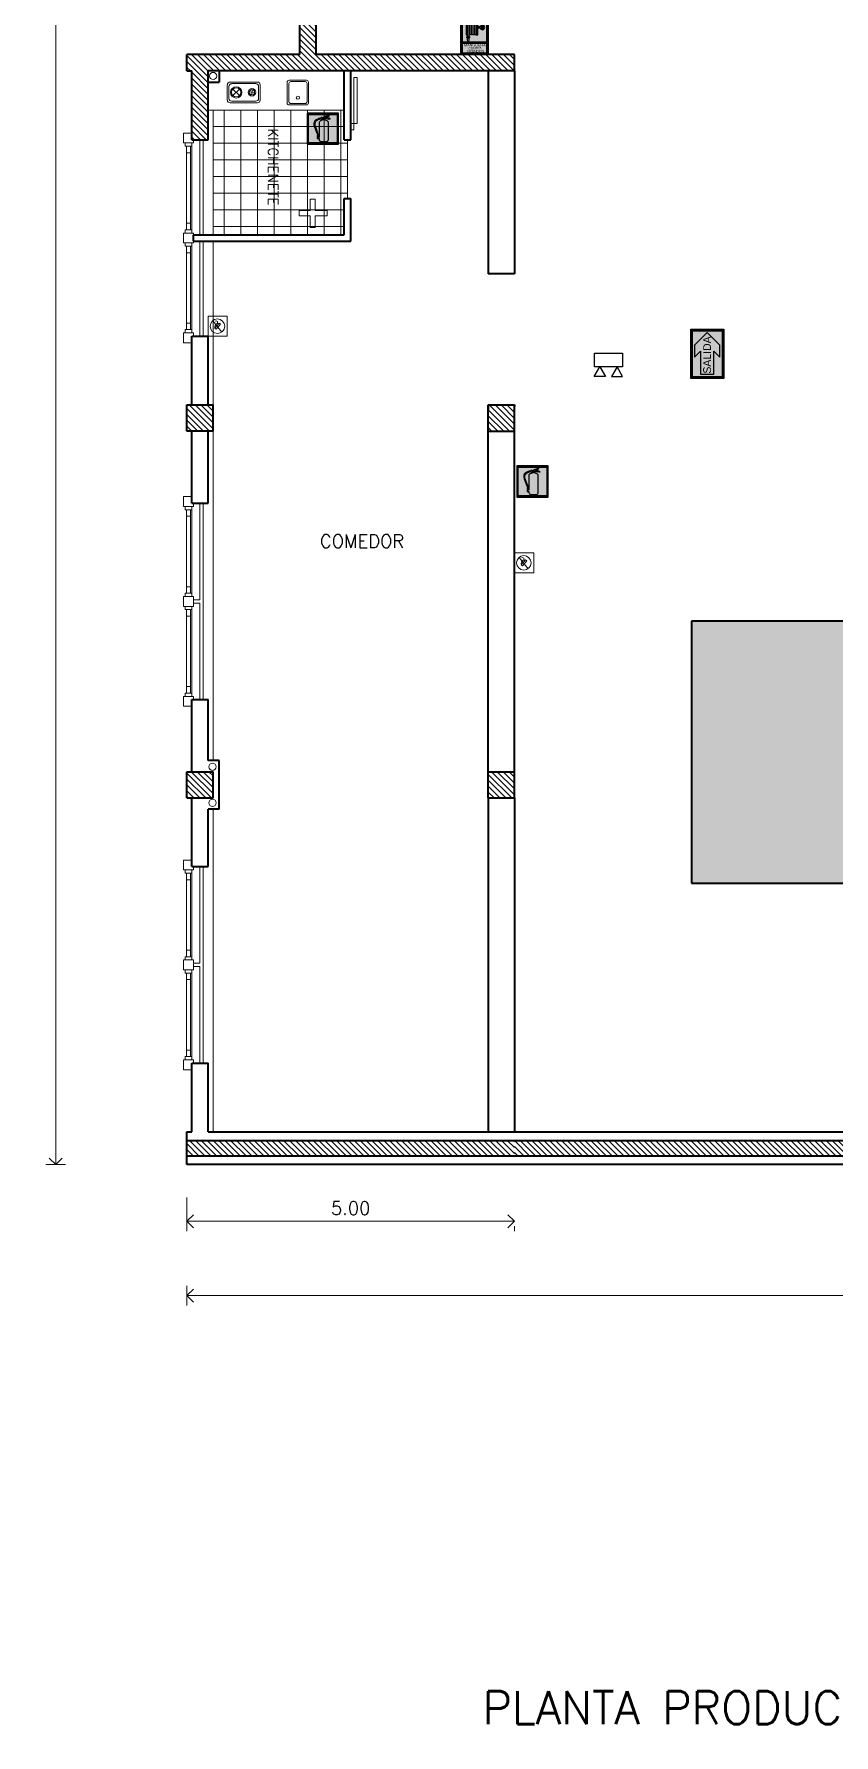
# Model space of a CAD drawing. Extents: x 1009 to 1343, y -172900 to 201.
# Drawn here: x 1088.37 to 1100.57, y 156.1 to 182.07 of the extents above; entities that cross this region are included whole.
import ezdxf

# ---------------------------------------------------------------- set-up
doc = ezdxf.new("R2010")
doc.units = 0
doc.header["$LTSCALE"] = 0.5
doc.linetypes.add('TRAZOS2', pattern=[0.375, 0.25, -0.125])
doc.layers.get('0').update_dxf_attribs({"linetype": 'CONTINUOUS'})
doc.layers.get('Defpoints').update_dxf_attribs({"linetype": 'CONTINUOUS'})
for name, color, linetype, lineweight in [('Acotaciones', 9, 'CONTINUOUS', 9), ('Carpintería', 55, 'CONTINUOUS', 20), ('Detalles 01', 8, 'CONTINUOUS', 9), ('Equipamiento fijo', 31, 'CONTINUOUS', 13), ('Equipamiento movil', 33, 'CONTINUOUS', 9), ('EQUIPO DE EMERGENCIA', 200, 'CONTINUOUS', 30), ('Muros corte', 7, 'CONTINUOUS', 40), ('Punta 015', 64, 'CONTINUOUS', 13), ('Punta 02', 11, 'CONTINUOUS', 20), ('Punta 05', 52, 'CONTINUOUS', 50), ('Sist. contra incendio', 1, 'CONTINUOUS', 18), ('Tratamiento pisos', 251, 'CONTINUOUS', 9), ('Vidrios', 147, 'CONTINUOUS', 13)]:
    doc.layers.add(name, color=color, linetype=linetype, lineweight=lineweight)
for name, color, linetype in [('BRIGADAS', 8, 'TRAZOS2'), ('CIRCUITO DE SALIDA', 8, 'CONTINUOUS'), ('GCI-LUZ DE EMERG.LUZ ESTROBOSCOPICA', 12, 'CONTINUOUS'), ('MARCO_FONDO_NEGRO', 7, 'CONTINUOUS'), ('SEÑAL_FONDO_FIGURAS', 254, 'CONTINUOUS'), ('SEÑAL_FONDO_NEGRO', 7, 'CONTINUOUS'), ('SEÑAL_FONDO_ROJO', 242, 'CONTINUOUS'), ('SEÑAL_FONDO_VERDE', 86, 'CONTINUOUS')]:
    doc.layers.add(name, color=color, linetype=linetype)
doc.styles.add('franklin gothic medium', font='framd.ttf')
doc.styles.add('Texto 1.5 mm', font='simplex.shx', dxfattribs={"height": 0.15})
doc.styles.add('Texto 2 mm', font='simplex.shx', dxfattribs={"height": 0.2})
doc.styles.add('Texto 5 mm', font='simplex.shx', dxfattribs={"height": 0.5})
doc.dimstyles.new('Segunda línea', dxfattribs={"dimscale": 0, "dimtxt": 0.2, "dimasz": 0.2, "dimexe": 0.15, "dimexo": 0.5, "dimgap": 0.1, "dimtad": 1, "dimzin": 4, "dimdsep": 46, "dimtxsty": 'Texto 2 mm', "dimblk": 'OPEN90', "dimcen": 2.5, "dimclrd": 256, "dimclre": 256, "dimclrt": 256, "dimadec": 0, "dimazin": 0, "dimtfac": 1, "dimtmove": 2, "dimatfit": 3, "dimldrblk": 'OPEN90', "dimfxl": 1, "dimtolj": 1, "dimtzin": 0, "dimlwd": -1, "dimlwe": -1, "dimarcsym": 0})
pattern_1 = [(315, (978.49282, 1291.65153), (0.0449012806, 0.0449012806), [])]

# ---------------------------------------------------------------- blocks, each defined once
blk = doc.blocks.new('_Open90')
at = {"color": 0, "linetype": 'ByBlock', "lineweight": -2}
for p, q in [((0, 0), (-1, 0)), ((-0.5, 0.5), (0, 0)), ((0, 0), (-0.5, -0.5))]:
    blk.add_line(p, q, dxfattribs=at)
blk = doc.blocks.new('*D149')
at = {"layer": 'Acotaciones', "transparency": 16777216}
for p, q in [((1088.848, 200.806), (1088.548, 200.806)), ((1088.698, 200.606), (1088.698, 165.006)), ((1088.848, 164.806), (1088.548, 164.806))]:
    blk.add_line(p, q, dxfattribs=at)
at = {"layer": 'Defpoints', "color": 0, "transparency": 16777216}
for p in [(1089.348, 200.806), (1088.698, 164.806), (1089.348, 164.806)]:
    blk.add_point(p, dxfattribs=at)
at = {"layer": 'Acotaciones', "transparency": 16777216, "xscale": 0.2, "yscale": 0.2, "zscale": 0.2}
for p, rotation in [((1088.698, 200.806), 90), ((1088.698, 164.806), 270)]:
    blk.add_blockref('_Open90', p, dxfattribs=dict(at, rotation=rotation))
at = {"layer": 'Acotaciones', "transparency": 16777216, "insert": (1088.498, 182.806), "char_height": 0.2, "attachment_point": 5, "rotation": 90, "style": 'Texto 2 mm'}
blk.add_mtext('\\A1;36.00', dxfattribs=at)
blk = doc.blocks.new('*D150')
at = {"layer": 'Acotaciones', "transparency": 16777216}
for p, q in [((1090.698, 162.956), (1090.698, 162.656)), ((1090.898, 162.806), (1120.973, 162.806)), ((1121.173, 162.728), (1121.173, 162.656))]:
    blk.add_line(p, q, dxfattribs=at)
at = {"layer": 'Defpoints', "color": 0, "transparency": 16777216}
for p in [(1090.698, 163.456), (1121.173, 163.228), (1121.173, 162.806)]:
    blk.add_point(p, dxfattribs=at)
at = {"layer": 'Acotaciones', "transparency": 16777216, "xscale": 0.2, "yscale": 0.2, "zscale": 0.2, "rotation": 180}
blk.add_blockref('_Open90', (1090.698, 162.806), dxfattribs=at)
at = {"layer": 'Acotaciones', "transparency": 16777216, "xscale": 0.2, "yscale": 0.2, "zscale": 0.2}
blk.add_blockref('_Open90', (1121.173, 162.806), dxfattribs=at)
at = {"layer": 'Acotaciones', "transparency": 16777216, "insert": (1105.935, 163.006), "char_height": 0.2, "attachment_point": 5, "style": 'Texto 2 mm'}
blk.add_mtext('\\A1;30.48', dxfattribs=at)
blk = doc.blocks.new('*D152')
at = {"layer": 'Acotaciones', "transparency": 16777216}
for p, q in [((1090.698, 164.306), (1090.698, 163.792)), ((1090.898, 163.942), (1095.498, 163.942)), ((1095.698, 163.864), (1095.698, 163.792))]:
    blk.add_line(p, q, dxfattribs=at)
at = {"layer": 'Defpoints', "color": 0, "transparency": 16777216}
for p in [(1090.698, 164.806), (1095.698, 164.364), (1095.698, 163.942)]:
    blk.add_point(p, dxfattribs=at)
at = {"layer": 'Acotaciones', "transparency": 16777216, "xscale": 0.2, "yscale": 0.2, "zscale": 0.2, "rotation": 180}
blk.add_blockref('_Open90', (1090.698, 163.942), dxfattribs=at)
at = {"layer": 'Acotaciones', "transparency": 16777216, "xscale": 0.2, "yscale": 0.2, "zscale": 0.2}
blk.add_blockref('_Open90', (1095.698, 163.942), dxfattribs=at)
at = {"layer": 'Acotaciones', "transparency": 16777216, "insert": (1093.198, 164.142), "char_height": 0.2, "attachment_point": 5, "style": 'Texto 2 mm'}
blk.add_mtext('\\A1;5.00', dxfattribs=at)
blk = doc.blocks.new('A$C04752EFD')
at = {"layer": 'GCI-LUZ DE EMERG.LUZ ESTROBOSCOPICA', "color": 1}
blk.add_lwpolyline([(-0.177, -0.173), (-0.177, 0), (0.177, 0), (0.177, -0.173)], close=True, dxfattribs=at)
at = {"layer": 'GCI-LUZ DE EMERG.LUZ ESTROBOSCOPICA'}
for points in [[(0.177, -0.173), (-0.177, -0.173), (-0.177, 0), (0.177, 0)], [(-0.109, -0.173), (-0.038, -0.297), (-0.18, -0.297)], [(0.109, -0.173), (0.038, -0.297), (0.18, -0.297)]]:
    blk.add_lwpolyline(points, close=True, dxfattribs=at)
blk = doc.blocks.new('A$C6C4A3897')
at = {"layer": 'SEÑAL_FONDO_FIGURAS'}
h = blk.add_hatch(color=256, dxfattribs=at)
h.paths.add_polyline_path([(2.15, -0.04), (0.04, -0.04), (0.04, -2.14), (2.15, -2.14)])
h.paths.add_polyline_path([(2.09, -2.08), (0.1, -2.08), (0.1, -0.1), (2.09, -0.1)], flags=16)
h.paths.add_polyline_path([(1.49, -1.86, -0.414214), (1.36, -1.99), (0.97, -1.99, -0.414214), (0.84, -1.86), (0.84, -1.79), (0.71, -1.79), (0.71, -1.7), (0.74, -1.7), (0.74, -1.66), (0.71, -1.66), (0.71, -1.58), (0.74, -1.58, 0.083884), (0.69, -1.4), (0.5, -0.9, -0.214308), (0.52, -0.58, -0.167733), (0.74, -0.42, -0.097156), (0.97, -0.35), (0.97, -0.32), (1.06, -0.32), (1.06, -0.35), (1.09, -0.35, -0.303754), (1.17, -0.3, -0.115313), (1.53, -0.18), (1.53, -0.21, 0.177163), (1.27, -0.33, -0.189272), (1.62, -0.41), (1.59, -0.42, 0.309273), (1.56, -0.41), (1.52, -0.42, 0.291679), (1.46, -0.4), (1.42, -0.41, 0.202341), (1.34, -0.39), (1.3, -0.4, 0.390383), (1.25, -0.38, -0.914616), (1.08, -0.4), (1.06, -0.4), (1.06, -0.43), (0.97, -0.43), (0.97, -0.4, 0.074097), (0.78, -0.46, 0.17086), (0.58, -0.63, 0.207162), (0.6, -0.98), (0.76, -1.4, -0.083589), (0.79, -1.58), (0.82, -1.58), (0.82, -1.66), (0.79, -1.66), (0.79, -1.7), (0.84, -1.7), (0.84, -0.63, -0.204768), (1.05, -0.51, 0.117351), (1.08, -0.43, 0.582578), (1.25, -0.43, 0.113638), (1.28, -0.51, -0.204768), (1.49, -0.63)], flags=0)
h.paths.add_polyline_path([(1.18, -0.44), (1.17, -0.36), (1.15, -0.44, -6.735071)], flags=0)
at = {"layer": 'SEÑAL_FONDO_ROJO'}
h = blk.add_hatch(color=256, dxfattribs=at)
h.paths.add_polyline_path([(2.09, -0.1), (0.1, -0.1), (0.1, -2.08), (2.09, -2.08)])
h.paths.add_polyline_path([(1.49, -1.86, -0.414214), (1.36, -1.99), (0.97, -1.99, -0.414214), (0.84, -1.86), (0.84, -1.79), (0.71, -1.79), (0.71, -1.7), (0.74, -1.7), (0.74, -1.66), (0.71, -1.66), (0.71, -1.58), (0.74, -1.58, 0.083884), (0.69, -1.4), (0.5, -0.9, -0.214308), (0.52, -0.58, -0.167733), (0.74, -0.42, -0.097156), (0.97, -0.35), (0.97, -0.32), (1.06, -0.32), (1.06, -0.35), (1.09, -0.35, -0.303754), (1.17, -0.3, -0.115313), (1.53, -0.18), (1.53, -0.21, 0.177163), (1.27, -0.33, -0.189272), (1.62, -0.41), (1.59, -0.42, 0.309273), (1.56, -0.41), (1.52, -0.42, 0.291679), (1.46, -0.4), (1.42, -0.41, 0.202341), (1.34, -0.39), (1.3, -0.4, 0.390383), (1.25, -0.38, -0.914616), (1.08, -0.4), (1.06, -0.4), (1.06, -0.43), (0.97, -0.43), (0.97, -0.4, 0.074097), (0.78, -0.46, 0.17086), (0.58, -0.63, 0.207162), (0.6, -0.98), (0.76, -1.4, -0.083589), (0.79, -1.58), (0.82, -1.58), (0.82, -1.66), (0.79, -1.66), (0.79, -1.7), (0.84, -1.7), (0.84, -0.63, -0.204768), (1.05, -0.51, 0.117351), (1.08, -0.43, 0.582578), (1.25, -0.43, 0.113638), (1.28, -0.51, -0.204768), (1.49, -0.63)], flags=16)
h.paths.add_polyline_path([(1.18, -0.44), (1.17, -0.36), (1.15, -0.44, -6.735071)], flags=0)
at = {"layer": 'MARCO_FONDO_NEGRO'}
for p, q in [((2.19, 0), (0, 0)), ((0, 0), (0, -2.18)), ((2.19, -2.18), (2.19, 0)), ((0, -2.18), (2.19, -2.18))]:
    blk.add_line(p, q, dxfattribs=at)
at = {"layer": 'SEÑAL_FONDO_FIGURAS'}
for points in [[(0.04, -2.14), (2.15, -2.14), (2.15, -0.04), (0.04, -0.04)], [(0.1, -2.08), (0.1, -0.1), (2.09, -0.1), (2.09, -2.08)]]:
    blk.add_lwpolyline(points, close=True, dxfattribs=at)
for points in [[(1.08, -0.43, -0.117351), (1.05, -0.51, 0.204768), (0.84, -0.63), (0.84, -1.7), (0.79, -1.7), (0.79, -1.66), (0.82, -1.66), (0.82, -1.58), (0.79, -1.58, 0.083589), (0.76, -1.4), (0.6, -0.98, -0.207162), (0.58, -0.63, -0.17086), (0.78, -0.46, -0.074097), (0.97, -0.4), (0.97, -0.43), (1.06, -0.43), (1.06, -0.4), (1.08, -0.4, 0.914616), (1.25, -0.38, -0.390383), (1.3, -0.4), (1.34, -0.39, -0.202341), (1.42, -0.41), (1.46, -0.4, -0.291679), (1.52, -0.42), (1.56, -0.41, -0.309273), (1.59, -0.42), (1.62, -0.41, 0.189272), (1.27, -0.33, -0.177163), (1.53, -0.21), (1.53, -0.18, 0.115313), (1.17, -0.3, 0.303754), (1.09, -0.35), (1.06, -0.35), (1.06, -0.32), (0.97, -0.32), (0.97, -0.35, 0.097156), (0.74, -0.42, 0.167733), (0.52, -0.58, 0.214308), (0.5, -0.9), (0.69, -1.4, -0.083884), (0.74, -1.58), (0.71, -1.58), (0.71, -1.66), (0.74, -1.66), (0.74, -1.7), (0.71, -1.7), (0.71, -1.79), (0.84, -1.79), (0.84, -1.86, 0.414214), (0.97, -1.99), (1.36, -1.99, 0.414214), (1.49, -1.86), (1.49, -0.63, 0.204768), (1.28, -0.51, -0.113638), (1.25, -0.43, -0.582578)], [(1.17, -0.36), (1.18, -0.44, 6.735071), (1.15, -0.44)]]:
    blk.add_lwpolyline(points, format="xyb", close=True, dxfattribs=at)
blk = doc.blocks.new('manguera contra incendios')
at = {"layer": 'SEÑAL_FONDO_FIGURAS'}
h = blk.add_hatch(color=7, dxfattribs=at)
h.paths.add_polyline_path([(760.957, 450.268), (759.542, 450.268), (759.542, 448.171), (760.957, 448.171)])
h.paths.add_polyline_path([(760.914, 448.814), (759.586, 448.814), (759.586, 450.225), (760.914, 450.225)], flags=16)
h.paths.add_polyline_path([(760.914, 448.771), (760.914, 448.215), (759.586, 448.215), (759.586, 448.771)], flags=16)
h = blk.add_hatch(color=7, dxfattribs=at)
h.paths.add_polyline_path([(760.563, 449.671), (760.435, 449.671), (760.435, 450.044, 0.776631), (760.322, 450.035, -0.320208), (760.385, 449.986), (760.385, 449.267, -0.215578), (760.357, 449.219, 0.507053), (760.435, 449.252), (760.435, 449.614), (760.562, 449.614, 8.922745)])
h.paths.add_polyline_path([(760.597, 449.623), (760.675, 449.623), (760.675, 449.548, -0.322484)], flags=16)
h.paths.add_polyline_path([(760.597, 449.656, -0.322484), (760.675, 449.731), (760.675, 449.656)], flags=16)
h.paths.add_polyline_path([(760.702, 449.623), (760.779, 449.623, -0.322484), (760.702, 449.548)], flags=16)
h.paths.add_polyline_path([(760.702, 449.656), (760.702, 449.731, -0.322484), (760.779, 449.656)], flags=16)
h.paths.add_polyline_path([(760.36, 449.973, 0.414214), (760.326, 450.008), (760.319, 450.008, 0.414214), (760.284, 449.973), (760.284, 449.265, 0.414214), (760.319, 449.23), (760.326, 449.23, 0.414214), (760.36, 449.265)])
h.paths.add_polyline_path([(760.255, 449.973, 0.414214), (760.22, 450.008), (760.214, 450.008, 0.414214), (760.179, 449.973), (760.179, 449.265, 0.414214), (760.214, 449.23), (760.22, 449.23, 0.414214), (760.255, 449.265)])
h.paths.add_polyline_path([(760.152, 449.973, 0.414214), (760.117, 450.008), (760.111, 450.008, 0.414214), (760.076, 449.973), (760.076, 449.265, 0.414214), (760.111, 449.23), (760.117, 449.23, 0.414214), (760.152, 449.265)])
h.paths.add_polyline_path([(760.045, 449.973, 0.414214), (760.01, 450.008), (760.003, 450.008, 0.414214), (759.969, 449.973), (759.969, 449.265, 0.414214), (760.003, 449.23), (760.01, 449.23, 0.414214), (760.045, 449.265)])
h.paths.add_polyline_path([(759.938, 449.973, 0.414214), (759.903, 450.008), (759.896, 450.008, 0.414214), (759.862, 449.973), (759.862, 449.142), (759.938, 449.142)])
h.paths.add_polyline_path([(759.837, 449.986, -0.320208), (759.9, 450.035, 0.776631), (759.786, 450.044), (759.786, 449.252, 0.342223), (759.837, 449.212)])
h.paths.add_polyline_path([(759.975, 449.093), (759.975, 449.1, 0.414214), (759.94, 449.134), (759.857, 449.134, 0.414214), (759.822, 449.1), (759.822, 449.093, 0.414214), (759.857, 449.058), (759.94, 449.058, 0.414214)])
h.paths.add_polyline_path([(759.938, 449.052), (759.862, 449.052), (759.862, 448.962), (759.886, 448.844), (759.913, 448.844), (759.938, 448.962)])
at = {"layer": 'SEÑAL_FONDO_ROJO'}
h = blk.add_hatch(color=254, dxfattribs=at)
h.paths.add_polyline_path([(760.914, 450.225), (759.586, 450.225), (759.586, 448.814), (760.914, 448.814)])
h.paths.add_polyline_path([(760.435, 450.044), (760.435, 449.671), (760.563, 449.671, -8.922745), (760.562, 449.614), (760.435, 449.614), (760.435, 449.252, -0.507053), (760.357, 449.219, 0.215578), (760.385, 449.267), (760.385, 449.986, 0.320208), (760.322, 450.035, -0.776631)], flags=16)
h.paths.add_polyline_path([(760.36, 449.973), (760.36, 449.265, -0.414214), (760.326, 449.23), (760.319, 449.23, -0.414214), (760.284, 449.265), (760.284, 449.973, -0.414214), (760.319, 450.008), (760.326, 450.008, -0.414214)], flags=16)
h.paths.add_polyline_path([(760.675, 449.731), (760.675, 449.656), (760.597, 449.656, -0.322484)], flags=0)
h.paths.add_polyline_path([(760.702, 449.731, -0.322484), (760.779, 449.656), (760.702, 449.656)], flags=0)
h.paths.add_polyline_path([(760.255, 449.973), (760.255, 449.265, -0.414214), (760.22, 449.23), (760.214, 449.23, -0.414214), (760.179, 449.265), (760.179, 449.973, -0.414214), (760.214, 450.008), (760.22, 450.008, -0.414214)], flags=16)
h.paths.add_polyline_path([(760.675, 449.623), (760.675, 449.548, -0.322484), (760.597, 449.623)], flags=0)
h.paths.add_polyline_path([(760.702, 449.623), (760.779, 449.623, -0.322484), (760.702, 449.548)], flags=0)
h.paths.add_polyline_path([(760.152, 449.973), (760.152, 449.265, -0.414214), (760.117, 449.23), (760.111, 449.23, -0.414214), (760.076, 449.265), (760.076, 449.973, -0.414214), (760.111, 450.008), (760.117, 450.008, -0.414214)], flags=16)
h.paths.add_polyline_path([(760.045, 449.973), (760.045, 449.265, -0.414214), (760.01, 449.23), (760.003, 449.23, -0.414214), (759.969, 449.265), (759.969, 449.973, -0.414214), (760.003, 450.008), (760.01, 450.008, -0.414214)], flags=16)
h.paths.add_polyline_path([(759.938, 449.973), (759.938, 449.142), (759.862, 449.142), (759.862, 449.973, -0.414214), (759.896, 450.008), (759.903, 450.008, -0.414214)], flags=16)
h.paths.add_polyline_path([(759.9, 450.035, 0.320208), (759.837, 449.986), (759.837, 449.212, -0.342223), (759.786, 449.252), (759.786, 450.044, -0.776631)], flags=16)
h.paths.add_polyline_path([(759.975, 449.1), (759.975, 449.093, -0.414214), (759.94, 449.058), (759.857, 449.058, -0.414214), (759.822, 449.093), (759.822, 449.1, -0.414214), (759.857, 449.134), (759.94, 449.134, -0.414214)], flags=16)
h.paths.add_polyline_path([(759.938, 449.052), (759.938, 448.962), (759.913, 448.844), (759.886, 448.844), (759.862, 448.962), (759.862, 449.052)], flags=16)
blk.add_hatch(color=254, dxfattribs=at).paths.add_polyline_path([(760.914, 448.771), (759.586, 448.771), (759.586, 448.215), (760.914, 448.215)])
at = {"layer": 'MARCO_FONDO_NEGRO', "color": 7}
blk.add_lwpolyline([(759.499, 448.128), (759.499, 450.312), (761.001, 450.312), (761.001, 448.128)], close=True, dxfattribs=at)
at = {"layer": 'SEÑAL_FONDO_FIGURAS', "color": 7}
blk.add_line((759.896, 450.008), (759.903, 450.008), dxfattribs=at)
for points in [[(759.542, 448.171), (760.957, 448.171), (760.957, 450.268), (759.542, 450.268)], [(759.586, 448.814), (759.586, 450.225), (760.914, 450.225), (760.914, 448.814)], [(759.586, 448.814), (759.586, 450.225), (760.914, 450.225), (760.914, 448.814)], [(759.938, 449.052), (759.938, 448.962), (759.913, 448.844), (759.886, 448.844), (759.862, 448.962), (759.862, 449.052)], [(759.586, 448.771), (760.914, 448.771), (760.914, 448.215), (759.586, 448.215)], [(759.586, 448.771), (760.914, 448.771), (760.914, 448.215), (759.586, 448.215)]]:
    blk.add_lwpolyline(points, close=True, dxfattribs=at)
for points in [[(759.837, 449.986, -0.320208), (759.9, 450.035, 0.776631), (759.786, 450.044), (759.786, 449.252, 0.342223), (759.837, 449.212)], [(760.003, 450.008), (760.01, 450.008, -0.414214), (760.045, 449.973), (760.045, 449.265, -0.414214), (760.01, 449.23), (760.003, 449.23, -0.414214), (759.969, 449.265), (759.969, 449.973, -0.414214)], [(760.111, 450.008), (760.117, 450.008, -0.414214), (760.152, 449.973), (760.152, 449.265, -0.414214), (760.117, 449.23), (760.111, 449.23, -0.414214), (760.076, 449.265), (760.076, 449.973, -0.414214)], [(760.214, 450.008), (760.22, 450.008, -0.414214), (760.255, 449.973), (760.255, 449.265, -0.414214), (760.22, 449.23), (760.214, 449.23, -0.414214), (760.179, 449.265), (760.179, 449.973, -0.414214)], [(760.319, 450.008), (760.326, 450.008, -0.414214), (760.36, 449.973), (760.36, 449.265, -0.414214), (760.326, 449.23), (760.319, 449.23, -0.414214), (760.284, 449.265), (760.284, 449.973, -0.414214)], [(759.975, 449.1), (759.975, 449.093, -0.414214), (759.94, 449.058), (759.857, 449.058, -0.414214), (759.822, 449.093), (759.822, 449.1, -0.414214), (759.857, 449.134), (759.94, 449.134, -0.414214)], [(760.675, 449.731, 0.322484), (760.597, 449.656), (760.675, 449.656)], [(760.597, 449.623), (760.675, 449.623), (760.675, 449.548, -0.322484)], [(760.702, 449.656), (760.779, 449.656, 0.322484), (760.702, 449.731)], [(760.702, 449.623), (760.779, 449.623, -0.322484), (760.702, 449.548)]]:
    blk.add_lwpolyline(points, format="xyb", close=True, dxfattribs=at)
for points in [[(759.903, 450.008, -0.414214), (759.938, 449.973), (759.938, 449.142), (759.862, 449.142), (759.862, 449.973)], [(760.562, 449.614, 8.922745), (760.563, 449.671), (760.435, 449.671), (760.435, 450.044, 0.776631), (760.322, 450.035, -0.320208), (760.385, 449.986), (760.385, 449.267, -0.215578), (760.357, 449.219, 0.507053), (760.435, 449.252), (760.435, 449.614), (760.563, 449.614)]]:
    blk.add_lwpolyline(points, format="xyb", dxfattribs=at)
blk.add_arc((759.896, 449.973), 0.0346, 90, 180, dxfattribs=at)
at = {"layer": 'SEÑAL_FONDO_FIGURAS', "color": 7, "style": 'franklin gothic medium'}
for s, height, p in [('MANGUERA', 0.1501, (759.673, 448.582)), ('INCENDIOS', 0.1258, (759.819, 448.258)), ('CONTRA', 0.1258, (759.918, 448.417))]:
    blk.add_text(s, height=height, dxfattribs=at).set_placement(p)
blk = doc.blocks.new('A$C4F586106')
at = {"layer": 'SEÑAL_FONDO_FIGURAS'}
h = blk.add_hatch(color=256, dxfattribs=at)
h.paths.add_polyline_path([(1.092, 0.238), (0.029, 0.238), (0.029, 1.85), (1.092, 1.85)])
h.paths.add_polyline_path([(1.063, 1.821), (0.058, 1.821), (0.058, 0.267), (1.063, 0.267)], flags=16)
h.paths.add_polyline_path([(0.807, 1.55), (0.807, 0.438), (0.287, 0.438), (0.287, 1.55)], flags=8)
blk.add_hatch(color=256, dxfattribs=at).paths.add_polyline_path([(0.553, 1.768), (0.126, 1.339), (0.126, 0.925), (0.327, 1.132), (0.327, 0.349), (0.553, 0.349), (0.778, 0.349), (0.778, 1.132), (0.979, 0.925), (0.979, 1.339)])
at = {"layer": 'SEÑAL_FONDO_VERDE'}
h = blk.add_hatch(color=256, dxfattribs=at)
h.paths.add_polyline_path([(0.058, 0.267), (0.058, 1.821), (1.063, 1.821), (1.063, 0.267)])
h.paths.add_polyline_path([(0.327, 0.349), (0.553, 0.349), (0.778, 0.349), (0.778, 1.132), (0.979, 0.925), (0.979, 1.339), (0.553, 1.768), (0.126, 1.339), (0.126, 0.925), (0.327, 1.132)], flags=16)
at = {"layer": 'MARCO_FONDO_NEGRO'}
blk.add_lwpolyline([(1.121, 1.879), (1.121, 0.209), (0, 0.209), (0, 1.879)], close=True, dxfattribs=at)
at = {"layer": 'SEÑAL_FONDO_FIGURAS'}
blk.add_lwpolyline([(1.092, 1.85), (0.029, 1.85), (0.029, 0.238), (1.092, 0.238)], close=True, dxfattribs=at)
at = {"layer": 'SEÑAL_FONDO_NEGRO'}
blk.add_lwpolyline([(1.063, 1.821), (1.063, 0.267), (0.058, 0.267), (0.058, 1.821)], close=True, dxfattribs=at)
at = {"layer": 'SEÑAL_FONDO_VERDE'}
for points in [[(1.063, 1.821), (1.063, 0.267), (0.058, 0.267), (0.058, 1.821)], [(0.553, 0.349), (0.778, 0.349), (0.778, 1.132), (0.979, 0.925), (0.979, 1.339), (0.553, 1.768), (0.126, 1.339), (0.126, 0.925), (0.327, 1.132), (0.327, 0.349)], [(0.553, 0.349), (0.778, 0.349), (0.778, 1.132), (0.979, 0.925), (0.979, 1.339), (0.553, 1.768), (0.126, 1.339), (0.126, 0.925), (0.327, 1.132), (0.327, 0.349)]]:
    blk.add_lwpolyline(points, close=True, dxfattribs=at)
at = {"layer": 'SEÑAL_FONDO_VERDE', "style": 'franklin gothic medium'}
blk.add_text('SALIDA', height=0.2658, rotation=90, dxfattribs=at).set_placement((0.681, 0.372))

msp = doc.modelspace()

# ---------------------------------------------------------------- hatches: boundary and pattern name
at = {"layer": 'Detalles 01'}
h = msp.add_hatch(dxfattribs=at)
h.set_pattern_fill('ANSI31,_O', color=256, scale=0.02, angle=-90)
h.set_pattern_definition(pattern_1)
h.paths.add_polyline_path([(1092.673, 182.623), (1092.423, 182.623), (1092.423, 181.756), (1090.698, 181.756), (1090.698, 181.506), (1090.773, 181.506), (1090.773, 180.456), (1091.023, 180.456), (1091.023, 181.506), (1095.698, 181.506), (1095.698, 181.756), (1092.673, 181.756)])
h = msp.add_hatch(dxfattribs=at)
h.set_pattern_fill('ANSI31', color=256, scale=0.02, angle=-90, style=0)
h.set_pattern_definition(pattern_1)
h.paths.add_polyline_path([(1090.698, 176.006), (1091.098, 176.006), (1091.098, 176.406), (1090.698, 176.406)])
h = msp.add_hatch(dxfattribs=at)
h.set_pattern_fill('ANSI31', color=256, scale=0.02, angle=-90, style=0)
h.set_pattern_definition(pattern_1)
h.paths.add_polyline_path([(1095.698, 176.406), (1095.298, 176.406), (1095.298, 176.006), (1095.698, 176.006)])
h = msp.add_hatch(dxfattribs=at)
h.set_pattern_fill('ANSI31', color=256, scale=0.02, angle=-90, style=0)
h.set_pattern_definition(pattern_1)
h.paths.add_polyline_path([(1090.698, 170.806), (1090.698, 170.406), (1091.098, 170.406), (1091.098, 170.806)])
h = msp.add_hatch(dxfattribs=at)
h.set_pattern_fill('ANSI31', color=256, scale=0.02, angle=-90, style=0)
h.set_pattern_definition(pattern_1)
h.paths.add_polyline_path([(1095.698, 170.806), (1095.298, 170.806), (1095.298, 170.406), (1095.698, 170.406)])
h = msp.add_hatch(dxfattribs=at)
h.set_pattern_fill('ANSI31', color=256, scale=0.02, angle=-90, style=0)
h.set_pattern_definition(pattern_1)
h.paths.add_polyline_path([(1095.698, 164.936), (1095.698, 165.176), (1090.698, 165.176), (1090.698, 164.936)])
h = msp.add_hatch(dxfattribs=at)
h.set_pattern_fill('ANSI31', color=256, scale=0.02, angle=-90, style=0)
h.set_pattern_definition([(315, (972.49282, 1291.65153), (0.0449012806, 0.0449012806), [])])
h.paths.add_polyline_path([(1095.698, 165.176), (1095.698, 164.936), (1116.173, 164.936), (1116.173, 165.176)])
at = {"layer": 'Tratamiento pisos'}
h = msp.add_hatch(dxfattribs=at)
h.set_pattern_fill('NET,_I', color=256, scale=0.08, angle=-180, style=2)
h.set_pattern_definition([(180, (978.49282, 1291.65153), (-9e-17, -0.254), []), (270, (978.49282, 1291.65153), (0.254, -1e-16), [])])
h.paths.add_polyline_path([(1093.148, 180.456), (1093.098, 180.456), (1093.098, 180.906), (1091.098, 180.906), (1091.098, 179.031), (1091.098, 179.006), (1093.098, 179.006), (1093.098, 179.556), (1093.148, 179.556)])
at = {"layer": 'Vidrios'}
h = msp.add_hatch(color=252, dxfattribs=at)
h.dxf.hatch_style = 1
h.paths.add_polyline_path([(1098.401, 173.103), (1098.401, 169.103), (1113.401, 169.103), (1113.401, 173.103)])
h.paths.add_polyline_path([(1110.901, 177.942), (1110.901, 181.942), (1100.901, 181.942), (1100.901, 177.942)])

# ---------------------------------------------------------------- linework, layer by layer
at = {"layer": 'Carpintería'}
for p, q in [((1093.248, 180.706), (1093.248, 181.406)), ((1093.248, 181.406), (1093.298, 181.406)), ((1093.298, 181.406), (1093.298, 180.706)), ((1090.648, 180.406), (1090.648, 180.556)), ((1090.648, 180.556), (1090.773, 180.556)), ((1093.248, 180.706), (1093.198, 180.706)), ((1093.248, 180.606), (1093.198, 180.606)), ((1093.248, 180.606), (1093.248, 180.706)), ((1093.298, 180.706), (1093.248, 180.706)), ((1090.648, 180.406), (1090.798, 180.406)), ((1090.673, 180.406), (1090.673, 180.356)), ((1090.673, 180.356), (1090.773, 180.356)), ((1090.693, 180.356), (1090.693, 179.081)), ((1090.693, 180.256), (1090.753, 180.256)), ((1090.753, 180.356), (1090.753, 179.081)), ((1090.773, 180.356), (1090.773, 180.406)), ((1090.798, 180.406), (1090.798, 180.456)), ((1090.648, 178.881), (1090.648, 179.031)), ((1090.648, 179.031), (1090.798, 179.031)), ((1090.673, 179.031), (1090.673, 179.081)), ((1090.773, 179.081), (1090.673, 179.081)), ((1090.693, 179.181), (1090.753, 179.181)), ((1090.773, 179.081), (1090.773, 179.031)), ((1090.798, 179.031), (1090.798, 179.006)), ((1090.648, 178.881), (1090.798, 178.881)), ((1090.673, 178.881), (1090.673, 178.831)), ((1090.673, 178.831), (1090.773, 178.831)), ((1090.693, 178.831), (1090.693, 177.556)), ((1090.693, 178.731), (1090.753, 178.731)), ((1090.753, 178.831), (1090.753, 177.556)), ((1090.773, 178.831), (1090.773, 178.881)), ((1090.798, 178.881), (1090.798, 178.906)), ((1090.693, 177.656), (1090.753, 177.656)), ((1090.648, 177.506), (1090.798, 177.506)), ((1090.648, 177.506), (1090.648, 177.356)), ((1090.673, 177.556), (1090.773, 177.556)), ((1090.673, 177.506), (1090.673, 177.556)), ((1090.773, 177.556), (1090.773, 177.506)), ((1090.798, 177.506), (1090.798, 177.456)), ((1090.648, 177.356), (1090.773, 177.356)), ((1090.648, 174.856), (1090.648, 175.006)), ((1090.648, 175.006), (1090.773, 175.006)), ((1090.648, 174.856), (1090.798, 174.856)), ((1090.673, 174.856), (1090.673, 174.806)), ((1090.673, 174.806), (1090.773, 174.806)), ((1090.693, 174.806), (1090.693, 173.531)), ((1090.753, 174.806), (1090.753, 173.531)), ((1090.773, 174.806), (1090.773, 174.856)), ((1090.798, 174.856), (1090.798, 174.906)), ((1090.693, 174.706), (1090.753, 174.706)), ((1090.673, 173.481), (1090.673, 173.531)), ((1090.773, 173.531), (1090.673, 173.531)), ((1090.693, 173.631), (1090.753, 173.631)), ((1090.773, 173.531), (1090.773, 173.481)), ((1090.648, 173.331), (1090.648, 173.481)), ((1090.648, 173.481), (1090.798, 173.481)), ((1090.648, 173.331), (1090.798, 173.331)), ((1090.673, 173.331), (1090.673, 173.281)), ((1090.673, 173.281), (1090.773, 173.281)), ((1090.693, 173.281), (1090.693, 172.006)), ((1090.753, 173.281), (1090.753, 172.006)), ((1090.773, 173.281), (1090.773, 173.331)), ((1090.798, 173.331), (1090.798, 173.481)), ((1090.693, 173.181), (1090.753, 173.181)), ((1090.648, 171.956), (1090.798, 171.956)), ((1090.648, 171.956), (1090.648, 171.806)), ((1090.673, 172.006), (1090.773, 172.006)), ((1090.673, 171.956), (1090.673, 172.006)), ((1090.693, 172.106), (1090.753, 172.106)), ((1090.773, 172.006), (1090.773, 171.956)), ((1090.798, 171.956), (1090.798, 171.906)), ((1090.648, 171.806), (1090.773, 171.806)), ((1090.648, 169.306), (1090.648, 169.456)), ((1090.648, 169.456), (1090.773, 169.456)), ((1090.798, 169.306), (1090.798, 169.356)), ((1090.648, 169.306), (1090.798, 169.306)), ((1090.673, 169.306), (1090.673, 169.256)), ((1090.673, 169.256), (1090.773, 169.256)), ((1090.693, 169.256), (1090.693, 167.981)), ((1090.693, 169.156), (1090.753, 169.156)), ((1090.753, 169.256), (1090.753, 167.981)), ((1090.773, 169.256), (1090.773, 169.306)), ((1090.693, 168.081), (1090.753, 168.081)), ((1090.648, 167.781), (1090.648, 167.931)), ((1090.648, 167.931), (1090.798, 167.931)), ((1090.673, 167.931), (1090.673, 167.981)), ((1090.773, 167.981), (1090.673, 167.981)), ((1090.773, 167.981), (1090.773, 167.931)), ((1090.798, 167.781), (1090.798, 167.931)), ((1090.648, 167.781), (1090.798, 167.781)), ((1090.673, 167.781), (1090.673, 167.731)), ((1090.673, 167.731), (1090.773, 167.731)), ((1090.693, 167.731), (1090.693, 166.456)), ((1090.693, 167.631), (1090.753, 167.631)), ((1090.753, 167.731), (1090.753, 166.456)), ((1090.773, 167.731), (1090.773, 167.781)), ((1090.693, 166.556), (1090.753, 166.556)), ((1090.648, 166.406), (1090.798, 166.406)), ((1090.648, 166.406), (1090.648, 166.256)), ((1090.648, 166.256), (1090.773, 166.256)), ((1090.673, 166.456), (1090.773, 166.456)), ((1090.673, 166.406), (1090.673, 166.456)), ((1090.773, 166.456), (1090.773, 166.406)), ((1090.798, 166.406), (1090.798, 166.356))]:
    msp.add_line(p, q, dxfattribs=at)
at = {"layer": 'Detalles 01'}
for p, q in [((1090.773, 179.081), (1090.773, 180.356)), ((1090.898, 179.006), (1090.898, 180.456)), ((1090.948, 179.006), (1090.948, 180.456)), ((1090.773, 177.556), (1090.773, 178.831)), ((1090.898, 177.456), (1090.898, 178.906)), ((1090.948, 177.456), (1090.948, 178.906)), ((1090.773, 173.531), (1090.773, 174.806)), ((1090.898, 173.431), (1090.898, 174.906)), ((1090.948, 171.906), (1090.948, 174.906)), ((1090.773, 172.006), (1090.773, 173.281)), ((1090.798, 173.431), (1090.898, 173.431)), ((1090.798, 173.381), (1090.898, 173.381)), ((1090.898, 171.906), (1090.898, 173.381)), ((1090.898, 167.881), (1090.898, 169.356)), ((1090.948, 166.356), (1090.948, 169.356)), ((1090.773, 167.981), (1090.773, 169.256)), ((1090.798, 167.881), (1090.898, 167.881)), ((1090.798, 167.831), (1090.898, 167.831)), ((1090.898, 166.356), (1090.898, 167.831)), ((1090.773, 166.456), (1090.773, 167.731))]:
    msp.add_line(p, q, dxfattribs=at)
for centre in [(1091.099, 181.43), (1091.09, 170.881), (1091.09, 170.33)]:
    msp.add_circle(centre, 0.055, dxfattribs=at)
at = {"layer": 'Equipamiento fijo'}
msp.add_line((1091.023, 180.906), (1093.098, 180.906), dxfattribs=at)
at = {"layer": 'Equipamiento movil'}
for p, q in [((1091.316, 181.295), (1091.316, 181.061)), ((1091.776, 181.337), (1091.358, 181.337)), ((1091.751, 181.312), (1091.383, 181.312)), ((1091.818, 181.061), (1091.818, 181.295)), ((1092.229, 181.335), (1092.229, 181.017)), ((1092.255, 181.038), (1092.255, 181.314)), ((1092.524, 181.365), (1092.259, 181.365)), ((1092.285, 181.344), (1092.503, 181.344)), ((1092.533, 181.314), (1092.533, 181.038)), ((1092.554, 181.017), (1092.554, 181.335)), ((1091.341, 181.27), (1091.341, 181.086)), ((1091.383, 181.044), (1091.567, 181.044)), ((1091.402, 181.229), (1091.501, 181.129)), ((1091.402, 181.129), (1091.502, 181.228)), ((1091.567, 181.044), (1091.751, 181.044)), ((1091.733, 181.175), (1091.652, 181.186)), ((1091.687, 181.14), (1091.698, 181.221)), ((1091.793, 181.086), (1091.793, 181.27)), ((1091.358, 181.019), (1091.567, 181.019)), ((1091.567, 181.019), (1091.776, 181.019)), ((1092.259, 180.987), (1092.524, 180.987)), ((1092.503, 181.008), (1092.285, 181.008))]:
    msp.add_line(p, q, dxfattribs=at)
for centre, radius in [((1091.452, 181.179), 0.0871), ((1091.452, 181.179), 0.0703), ((1091.692, 181.18), 0.0577), ((1091.692, 181.18), 0.041), ((1092.394, 181.098), 0.0252)]:
    msp.add_circle(centre, radius, dxfattribs=at)
for centre, radius, start, end in [((1091.358, 181.295), 0.0418, 90, 180), ((1091.383, 181.27), 0.0418, 90, 180), ((1091.751, 181.27), 0.0418, 0, 90), ((1091.776, 181.295), 0.0418, 0, 90), ((1092.259, 181.335), 0.03, 90, 180), ((1092.285, 181.314), 0.03, 90, 180), ((1092.503, 181.314), 0.03, 360, 90), ((1092.524, 181.335), 0.03, 360, 90), ((1091.358, 181.061), 0.0418, 180, 270), ((1091.383, 181.086), 0.0418, 180, 270), ((1091.751, 181.086), 0.0418, 270, 0), ((1091.776, 181.061), 0.0418, 270, 0), ((1092.285, 181.038), 0.03, 180, 270), ((1092.503, 181.038), 0.03, 270, 0), ((1092.259, 181.017), 0.03, 180, 270), ((1092.524, 181.017), 0.03, 270, 0)]:
    msp.add_arc(centre, radius, start, end, dxfattribs=at)
at = {"layer": 'Muros corte'}
for p, q in [((1092.423, 181.756), (1092.423, 182.623)), ((1092.673, 181.756), (1092.673, 182.623)), ((1090.698, 181.506), (1090.698, 181.756)), ((1092.423, 181.756), (1090.698, 181.756)), ((1095.698, 181.756), (1092.673, 181.756)), ((1095.698, 181.506), (1095.698, 181.756)), ((1090.698, 181.506), (1090.773, 181.506)), ((1090.773, 180.456), (1090.773, 181.506)), ((1091.023, 180.456), (1091.023, 181.506)), ((1095.698, 181.506), (1091.023, 181.506)), ((1091.023, 181.336), (1091.193, 181.336)), ((1091.193, 181.506), (1091.193, 181.336)), ((1093.098, 180.456), (1093.098, 181.506)), ((1093.198, 180.456), (1093.198, 181.506)), ((1095.298, 181.506), (1095.298, 178.406)), ((1095.698, 181.506), (1095.698, 178.406)), ((1090.773, 180.456), (1091.023, 180.456)), ((1093.098, 180.456), (1093.198, 180.456)), ((1093.098, 179.556), (1093.198, 179.556)), ((1093.098, 179.006), (1093.098, 179.556)), ((1093.198, 178.906), (1093.198, 179.556)), ((1090.798, 178.906), (1090.798, 179.006)), ((1090.798, 179.006), (1093.098, 179.006)), ((1090.798, 178.906), (1093.198, 178.906)), ((1095.698, 178.406), (1095.298, 178.406)), ((1090.773, 176.406), (1090.773, 177.456)), ((1090.773, 177.456), (1091.023, 177.456)), ((1091.023, 176.406), (1091.023, 177.456)), ((1090.698, 176.006), (1090.698, 176.406)), ((1090.698, 176.406), (1091.098, 176.406)), ((1091.098, 176.006), (1091.098, 176.406)), ((1095.298, 176.006), (1095.298, 176.406)), ((1095.298, 176.406), (1095.698, 176.406)), ((1095.298, 176.406), (1095.298, 176.332)), ((1095.698, 176.006), (1095.698, 176.406)), ((1095.698, 176.406), (1095.698, 176.381)), ((1091.098, 176.006), (1090.698, 176.006)), ((1090.773, 174.906), (1090.773, 176.006)), ((1091.023, 174.906), (1091.023, 176.006)), ((1095.298, 176.006), (1095.698, 176.006)), ((1095.298, 170.806), (1095.298, 176.006)), ((1095.698, 170.806), (1095.698, 176.006)), ((1090.773, 174.906), (1091.023, 174.906)), ((1113.401, 173.103), (1098.401, 173.103)), ((1098.401, 173.103), (1098.401, 169.103)), ((1090.773, 170.806), (1090.773, 171.906)), ((1090.773, 171.906), (1091.023, 171.906)), ((1091.023, 170.976), (1091.023, 171.906)), ((1091.193, 170.976), (1091.023, 170.976)), ((1091.193, 170.236), (1091.193, 170.976)), ((1090.698, 170.406), (1090.698, 170.806)), ((1090.698, 170.806), (1091.098, 170.806)), ((1091.098, 170.406), (1091.098, 170.806)), ((1095.298, 170.406), (1095.298, 170.806)), ((1095.298, 170.806), (1095.698, 170.806)), ((1095.698, 170.406), (1095.698, 170.806)), ((1090.698, 170.406), (1091.098, 170.406)), ((1090.773, 169.356), (1090.773, 170.406)), ((1095.298, 170.406), (1095.698, 170.406)), ((1095.298, 170.406), (1095.298, 165.306)), ((1095.698, 170.406), (1095.698, 165.306)), ((1091.023, 169.356), (1091.023, 170.236)), ((1091.193, 170.236), (1091.023, 170.236)), ((1090.773, 169.356), (1091.023, 169.356)), ((1098.401, 169.103), (1113.401, 169.103)), ((1090.773, 165.306), (1090.773, 166.356)), ((1090.773, 166.356), (1091.023, 166.356)), ((1091.023, 165.306), (1091.023, 166.356)), ((1090.698, 164.806), (1090.698, 165.306)), ((1090.698, 165.306), (1090.773, 165.306)), ((1091.023, 165.306), (1116.173, 165.306)), ((1090.698, 165.176), (1116.173, 165.176)), ((1090.698, 164.981), (1090.698, 165.131)), ((1095.698, 164.936), (1090.698, 164.936)), ((1121.173, 164.936), (1095.698, 164.936)), ((1095.698, 164.806), (1090.698, 164.806)), ((1121.173, 164.806), (1095.698, 164.806))]:
    msp.add_line(p, q, dxfattribs=at)
at = {"layer": 'Sist. contra incendio'}
for p, q in [((1092.578, 179.375), (1092.578, 179.547)), ((1092.578, 179.547), (1092.657, 179.547)), ((1092.657, 179.547), (1092.657, 179.375)), ((1092.412, 179.375), (1092.578, 179.375)), ((1092.412, 179.296), (1092.412, 179.375)), ((1092.578, 179.296), (1092.412, 179.296)), ((1092.578, 179.118), (1092.578, 179.296)), ((1092.657, 179.375), (1092.841, 179.375)), ((1092.841, 179.296), (1092.657, 179.296)), ((1092.657, 179.296), (1092.657, 179.118)), ((1092.841, 179.375), (1092.841, 179.296)), ((1092.657, 179.118), (1092.578, 179.118)), ((1091.093, 177.689), (1091.231, 177.519)), ((1095.768, 174.076), (1095.906, 173.906))]:
    msp.add_line(p, q, dxfattribs=at)
at = {"layer": 'Sist. contra incendio', "color": 0}
for points in [[(1091.023, 177.761), (1091.316, 177.761), (1091.316, 177.456), (1091.023, 177.456)], [(1091.144, 177.563), (1091.127, 177.578), (1091.193, 177.653), (1091.211, 177.638)], [(1095.698, 174.149), (1095.991, 174.149), (1095.991, 173.843), (1095.698, 173.843)], [(1095.819, 173.951), (1095.802, 173.966), (1095.868, 174.041), (1095.886, 174.026)]]:
    msp.add_lwpolyline(points, close=True, dxfattribs=at)
at = {"layer": 'Sist. contra incendio'}
for centre in [(1091.165, 177.608), (1095.84, 173.995)]:
    msp.add_circle(centre, 0.111, dxfattribs=at)
at = {"layer": 'Sist. contra incendio', "color": 0}
for centre, radius, start, end in [((1091.145, 177.666), 0.0234, 303.3783, 123.3783), ((1091.185, 177.593), 0.0596, 117.3995, 194.4218), ((1095.86, 173.981), 0.0596, 117.3995, 194.4218), ((1095.82, 174.053), 0.0234, 303.3783, 123.3783)]:
    msp.add_arc(centre, radius, start, end, dxfattribs=at)
at = {"layer": 'Tratamiento pisos'}
for p, q in [((1091.098, 179.006), (1091.098, 180.906)), ((1091.098, 179.031), (1091.098, 180.906)), ((1093.148, 180.456), (1093.148, 179.556)), ((1091.098, 176.406), (1091.098, 178.906)), ((1091.098, 176.006), (1091.098, 170.976)), ((1091.098, 170.236), (1091.098, 165.306))]:
    msp.add_line(p, q, dxfattribs=at)

# ---------------------------------------------------------------- block references
at = {"ltscale": 0.25, "xscale": 0.2188867180677789, "yscale": 0.2188867180677789, "zscale": 0.2188867180677789}
for p in [(1092.533, 180.864), (1095.734, 175.476)]:
    msp.add_blockref('A$C6C4A3897', p, dxfattribs=at)
at = {"layer": 'BRIGADAS', "xscale": 0.4499999999998181, "yscale": 0.4499999999998181, "zscale": 0.4499999999998181}
msp.add_blockref('A$C4F586106', (1098.39, 176.717), dxfattribs=at)
at = {"layer": 'CIRCUITO DE SALIDA', "color": 90, "xscale": 0.2748493756432708, "yscale": 0.2748493756432708, "zscale": 0.2748493756432708}
msp.add_blockref('manguera contra incendios', (886.133, 58.588), dxfattribs=at)
at = {"layer": 'EQUIPO DE EMERGENCIA', "xscale": 1.200000000000045, "yscale": 1.200000000000045, "zscale": 1.200000000000045}
msp.add_blockref('A$C04752EFD', (1097.132, 177.197), dxfattribs=at)

# ---------------------------------------------------------------- texts
at = {"layer": 'Punta 015', "insert": (1091.94, 180.628), "char_height": 0.15, "width": 1.38855, "attachment_point": 7, "rotation": 270, "style": 'Texto 1.5 mm'}
msp.add_mtext('KITCHENETE', dxfattribs=at)
at = {"layer": 'Punta 02', "insert": (1092.729, 174.226), "char_height": 0.2, "width": 1.29857, "attachment_point": 7, "style": 'Texto 2 mm'}
msp.add_mtext('COMEDOR', dxfattribs=at)
at = {"layer": 'Punta 05', "insert": (1095.209, 156.764), "char_height": 0.5, "width": 20.42457, "attachment_point": 1, "style": 'Texto 5 mm'}
msp.add_mtext('PLANTA PRODUCCION / EXPEDICION - Esc.: 1:100', dxfattribs=at)

# ---------------------------------------------------------------- dimensions: what is measured, and where the dimension line sits
at = {"layer": 'Acotaciones'}
dim = msp.add_linear_dim(base=(1088.698, 164.806), p1=(1089.348, 200.806), p2=(1089.348, 164.806), angle=270, dimstyle='Segunda línea', override={"dimscale": 1}, dxfattribs=at)
dim.commit()
dim.dimension.update_dxf_attribs({"geometry": '*D149', "text_midpoint": (1088.498, 182.806)})
for base, p1, p2, picture, middle in [((1095.698, 163.942), (1090.698, 164.806), (1095.698, 164.364), '*D152', (1093.198, 164.142)), ((1121.172934706, 162.805893198), (1090.697934706, 163.455893198), (1121.172934706, 163.227830809), '*D150', (1105.935434706, 163.005893198))]:
    dim = msp.add_linear_dim(base=base, p1=p1, p2=p2, dimstyle='Segunda línea', override={"dimscale": 1}, dxfattribs=at)
    dim.commit()
    dim.dimension.update_dxf_attribs({"geometry": picture, "text_midpoint": middle})

doc.saveas('drawing.dxf')
